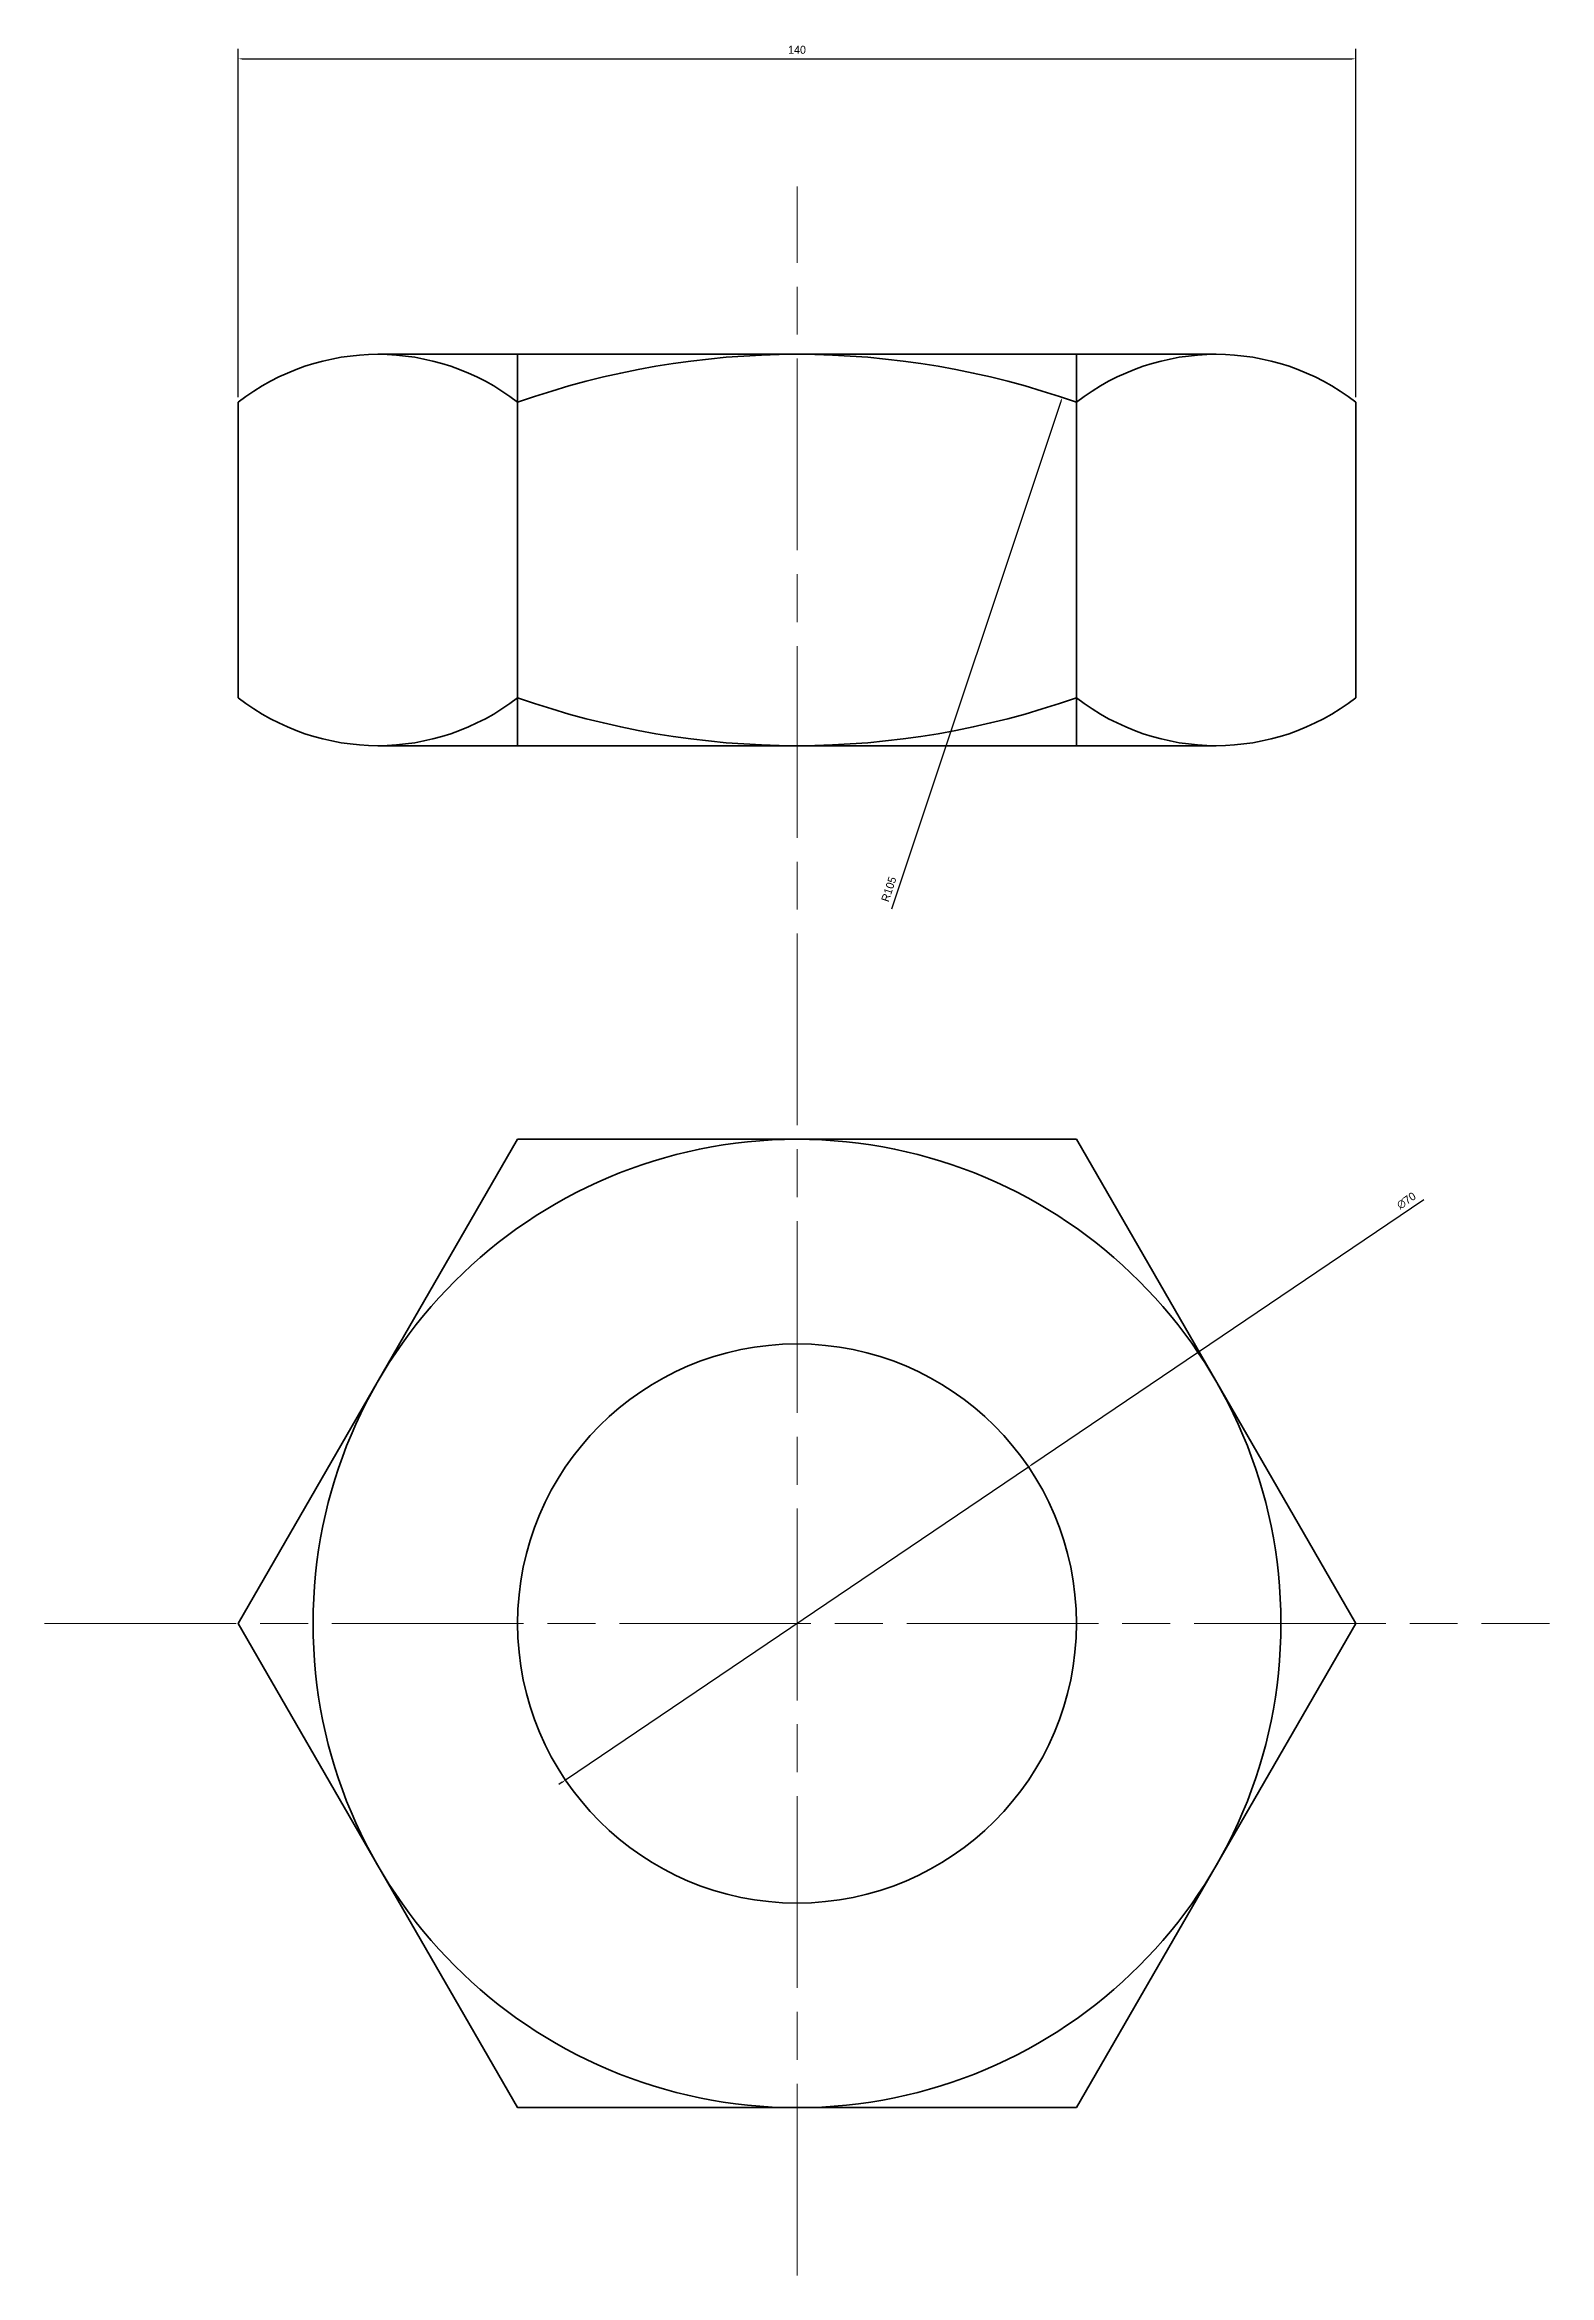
# Model space of a CAD drawing. Header units: millimetres. Extents: x -3 to 380, y 7 to 286.
# Drawn here: x -3.5 to 185, y 6.7 to 286 of the extents above; entities that cross this region are included whole.
import ezdxf

# ---------------------------------------------------------------- set-up
doc = ezdxf.new("R2010")
doc.units = ezdxf.units.MM
doc.linetypes.add('ACAD_ISO08W100', pattern=[36, 24, -3, 6, -3])
for name, color, linetype, lineweight in [('文本层', 212, 'Continuous', 13), ('点划线', 1, 'ACAD_ISO08W100', 13), ('轮廓线', 7, 'Continuous', 35)]:
    doc.layers.add(name, color=color, linetype=linetype, lineweight=lineweight)
doc.dimstyles.new('ISO-25', dxfattribs={"dimtxt": 1, "dimasz": 0.5, "dimexe": 1.25, "dimexo": 0.625, "dimtad": 1, "dimtxsty": 'Standard', "dimcen": 2.5, "dimadec": 0, "dimazin": 0, "dimtfac": 1, "dimtmove": 0, "dimatfit": 3, "dimfxl": 0, "dimarcsym": 0})

# ---------------------------------------------------------------- blocks, each defined once
blk = doc.blocks.new('*D2')
at = {"layer": 'Defpoints', "color": 0}
for p in [(160.77, 284.2), (20.77, 241.2), (160.77, 241.2)]:
    blk.add_point(p, dxfattribs=at)
at = {"layer": '文本层', "color": 0, "lineweight": -2}
for p, q in [((20.77, 241.82), (20.77, 285.45)), ((160.77, 241.82), (160.77, 285.45)), ((21.27, 284.2), (160.27, 284.2))]:
    blk.add_line(p, q, dxfattribs=at)
at = {"layer": '文本层', "color": 0}
for points in [[(21.27, 284.28), (21.27, 284.12), (20.77, 284.2)], [(160.27, 284.28), (160.27, 284.12), (160.77, 284.2)]]:
    blk.add_solid(points, dxfattribs=at)
at = {"layer": '文本层', "color": 0, "insert": (90.77, 285.33), "char_height": 1, "attachment_point": 5}
blk.add_mtext('140', dxfattribs=at)
blk = doc.blocks.new('*D4')
at = {"layer": 'Defpoints', "color": 0}
for p in [(124, 241.81), (90.77, 142.2)]:
    blk.add_point(p, dxfattribs=at)
at = {"layer": '文本层', "color": 0, "lineweight": -2}
blk.add_line((102.64, 177.77), (123.84, 241.33), dxfattribs=at)
at = {"layer": '文本层', "color": 0}
blk.add_solid([(123.76, 241.36), (123.92, 241.31), (124, 241.81)], dxfattribs=at)
at = {"layer": '文本层', "color": 0, "insert": (102.27, 180.23), "char_height": 1, "attachment_point": 5, "rotation": 71.5492}
blk.add_mtext('R105', dxfattribs=at)
blk = doc.blocks.new('*D5')
at = {"layer": 'Defpoints', "color": 0}
for p in [(119.77, 107.89), (61.77, 68.7)]:
    blk.add_point(p, dxfattribs=at)
at = {"layer": '文本层', "color": 0, "lineweight": -2}
for p, q in [((169.29, 141.35), (120.18, 108.17)), ((61.77, 68.7), (119.77, 107.89)), ((61.35, 68.42), (60.94, 68.14))]:
    blk.add_line(p, q, dxfattribs=at)
at = {"layer": '文本层', "color": 0}
for points in [[(120.14, 108.24), (120.23, 108.1), (119.77, 107.89)], [(61.31, 68.49), (61.4, 68.35), (61.77, 68.7)]]:
    blk.add_solid(points, dxfattribs=at)
at = {"layer": '文本层', "color": 0, "insert": (167.1, 141.23), "char_height": 1, "attachment_point": 5, "rotation": 34.0453}
blk.add_mtext('∅70', dxfattribs=at)

msp = doc.modelspace()

# ---------------------------------------------------------------- linework, layer by layer
at = {"layer": '点划线'}
for p, q in [((90.768, 6.672), (90.768, 268.204)), ((-3.481, 88.293), (185.016, 88.293))]:
    msp.add_line(p, q, dxfattribs=at)
at = {"layer": '轮廓线'}
for p, q in [((38.268, 247.204), (143.268, 247.204)), ((55.768, 198.204), (55.768, 247.204)), ((125.768, 198.204), (125.768, 247.204)), ((20.768, 204.209), (20.768, 241.199)), ((160.768, 241.199), (160.768, 204.209)), ((143.268, 198.204), (38.268, 198.204))]:
    msp.add_line(p, q, dxfattribs=at)
msp.add_lwpolyline([(55.768, 148.915), (20.768, 88.293), (55.768, 27.672), (125.768, 27.672), (160.768, 88.293), (125.768, 148.915)], close=True, dxfattribs=at)
for radius in [60.622, 35]:
    msp.add_circle((90.768, 88.293), radius, dxfattribs=at)
for centre, radius, start, end in [((38.268, 218.702), 28.502, 52.12112, 127.87888), ((90.768, 142.204), 105, 70.52878, 109.47122), ((143.268, 218.702), 28.502, 52.12112, 127.87888), ((38.268, 226.706), 28.502, 232.12112, 307.87888), ((90.768, 303.204), 105, 250.52878, 289.47122), ((143.268, 226.706), 28.502, 232.12112, 307.87888)]:
    msp.add_arc(centre, radius, start, end, dxfattribs=at)

# ---------------------------------------------------------------- dimensions: what is measured, and where the dimension line sits
at = {"layer": '文本层'}
dim = msp.add_linear_dim(base=(160.768, 284.2), p1=(20.768, 241.199), p2=(160.768, 241.199), dimstyle='ISO-25', dxfattribs=at)
dim.commit()
dim.dimension.update_dxf_attribs({"geometry": '*D2', "text_midpoint": (90.768, 285.325)})
dim = msp.add_radius_dim(center=(90.768, 142.204), mpoint=(123.999, 241.807), dimstyle='ISO-25', dxfattribs=at)
dim.commit()
dim.dimension.update_dxf_attribs({"geometry": '*D4', "text_midpoint": (103.334, 179.869), "dimtype": 164})
dim = msp.add_diameter_dim_2p(p1=(61.767, 68.699), p2=(119.768, 107.888), dimstyle='ISO-25', dxfattribs=at)
dim.commit()
dim.dimension.update_dxf_attribs({"geometry": '*D5', "text_midpoint": (167.733, 140.295), "dimtype": 163})

doc.saveas('drawing.dxf')
